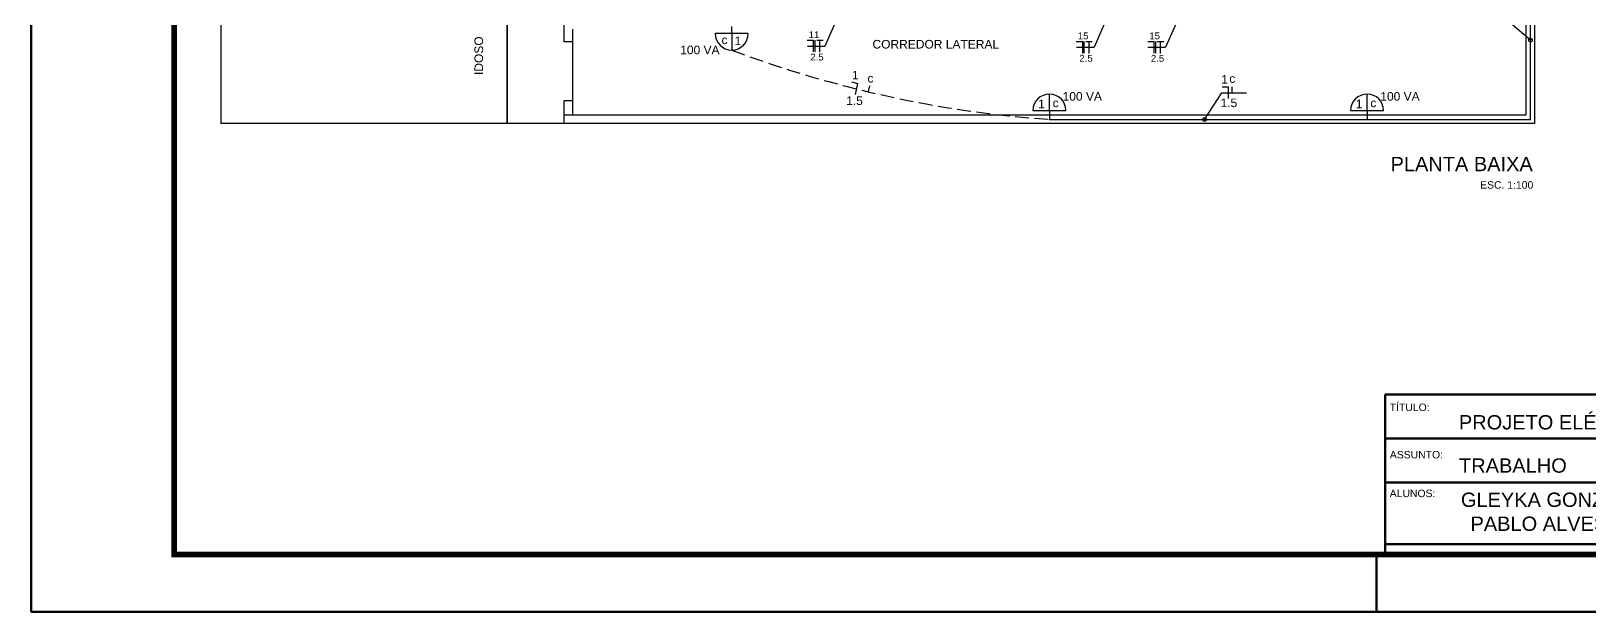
# Model space of a CAD drawing. Header units: millimetres. Extents: x 2676 to 2790, y 20 to 50.
# Drawn here: x 2747.75 to 2774.98, y 20.05 to 30.2 of the extents above; entities that cross this region are included whole.
import ezdxf

# ---------------------------------------------------------------- set-up
doc = ezdxf.new("R2010")
doc.units = ezdxf.units.MM
doc.linetypes.add('ACAD_ISO02W100', pattern=[15, 12, -3])
doc.layers.add('ARQ-FOLHA', color=7, linetype='Continuous', lineweight=50)
for name, color, linetype in [('BUILDING_ENVELOPE', 7, 'Continuous'), ('CIRCUITO 1', 3, 'Continuous'), ('TOMADAS', 250, 'Continuous')]:
    doc.layers.add(name, color=color, linetype=linetype)
doc.styles.add('arial', font='arial.ttf')
doc.styles.get("Standard").update_dxf_attribs({"font": 'arial.ttf', "height": 1.5})

# ---------------------------------------------------------------- blocks, each defined once
blk = doc.blocks.new('FOLHA A3')
at = {"layer": 'ARQ-FOLHA'}
for p, q in [((0, 0), (0, -297)), ((235, -297), (235, -287)), ((0, -297), (420, -297))]:
    blk.add_line(p, q, dxfattribs=at)
at = {"layer": 'ARQ-FOLHA', "const_width": 1}
blk.add_lwpolyline([(410, -10), (25, -10), (25, -287), (410, -287), (410, -10)], dxfattribs=at)

msp = doc.modelspace()

# ---------------------------------------------------------------- hatches: boundary and pattern name
at = {"layer": 'CIRCUITO 1'}
h = msp.add_hatch(dxfattribs=at)
h.set_pattern_fill('ANSI31', color=5, angle=270)
h.set_pattern_definition([(315, (2771.29647, 43.68674), (0.0883883, 0.0883883), [])])
h.paths.add_polyline_path([(2773.939, 30.079, 1), (2773.939, 30.014, 1)])
h = msp.add_hatch(dxfattribs=at)
h.set_pattern_fill('ANSI31', color=5, angle=270)
h.set_pattern_definition([(315, (2765.60522, 42.30035), (0.0883883, 0.0883883), [])])
h.paths.add_polyline_path([(2768.248, 28.693, 1), (2768.248, 28.628, 1)])

# ---------------------------------------------------------------- linework, layer by layer
for p, q in [((2751.062, 47.137), (2751.062, 28.587)), ((2756.062, 28.587), (2756.062, 47.137)), ((2757.062, 30.017), (2757.062, 32.887)), ((2756.062, 30.987), (2756.062, 28.587)), ((2757.212, 28.737), (2757.212, 30.237)), ((2757.212, 30.017), (2757.062, 30.017)), ((2757.062, 28.587), (2757.062, 28.987)), ((2757.212, 28.987), (2757.062, 28.987)), ((2773.862, 28.737), (2757.062, 28.737)), ((2757.062, 28.587), (2751.062, 28.587)), ((2756.062, 28.587), (2751.362, 28.587)), ((2774.012, 28.587), (2757.062, 28.587))]:
    msp.add_line(p, q)
at = {"layer": 'ARQ-FOLHA'}
for p, q in [((2788.599, 23.853), (2771.399, 23.853)), ((2771.399, 23.853), (2771.399, 21.054)), ((2788.599, 23.083), (2771.399, 23.083)), ((2788.599, 22.313), (2771.399, 22.313)), ((2788.599, 21.239), (2771.399, 21.239))]:
    msp.add_line(p, q, dxfattribs=at)
at = {"layer": 'BUILDING_ENVELOPE', "color": 7, "linetype": 'Continuous'}
for p, q in [((2774.012, 47.137), (2774.012, 28.587)), ((2773.862, 46.987), (2773.862, 28.737))]:
    msp.add_line(p, q, dxfattribs=at)
at = {"layer": 'CIRCUITO 1', "color": 15}
for p, q in [((2773.939, 30.047), (2773.402, 30.503)), ((2768.248, 28.66), (2768.548, 29.127)), ((2768.548, 29.127), (2768.979, 29.127))]:
    msp.add_line(p, q, dxfattribs=at)
at = {"layer": 'CIRCUITO 1', "color": 6}
msp.add_line((2759.987, 30.16), (2759.987, 30.283), dxfattribs=at)
at = {"layer": 'CIRCUITO 1', "color": 4}
for p, q in [((2760.274, 30.16), (2759.699, 30.16)), ((2759.987, 30.16), (2759.987, 29.873)), ((2765.537, 28.815), (2765.537, 29.102)), ((2771.087, 28.815), (2771.087, 29.102)), ((2765.249, 28.815), (2765.824, 28.815)), ((2770.799, 28.815), (2771.374, 28.815))]:
    msp.add_line(p, q, dxfattribs=at)
at = {"layer": 'CIRCUITO 1', "color": 7}
for p, q in [((2761.305, 30.043), (2761.418, 30.043)), ((2761.418, 29.842), (2761.418, 30.043)), ((2761.446, 29.842), (2761.446, 30.043)), ((2761.471, 30.044), (2761.585, 30.044)), ((2761.528, 29.836), (2761.528, 30.044)), ((2766.005, 30.022), (2766.119, 30.022)), ((2766.119, 29.82), (2766.119, 30.022)), ((2766.146, 29.82), (2766.146, 30.022)), ((2766.172, 30.022), (2766.286, 30.022)), ((2766.229, 29.814), (2766.229, 30.022)), ((2767.254, 30.022), (2767.368, 30.022)), ((2767.368, 29.82), (2767.368, 30.022)), ((2767.395, 29.82), (2767.395, 30.022)), ((2767.421, 30.022), (2767.534, 30.022)), ((2767.478, 29.814), (2767.478, 30.022)), ((2762.081, 29.314), (2762.192, 29.289)), ((2762.149, 29.093), (2762.192, 29.289)), ((2762.378, 29.146), (2762.4, 29.244)), ((2768.552, 29.227), (2768.666, 29.227)), ((2768.666, 29.026), (2768.666, 29.227)), ((2768.73, 29.127), (2768.73, 29.228))]:
    msp.add_line(p, q, dxfattribs=at)
at = {"layer": 'CIRCUITO 1', "color": 240, "linetype": 'Continuous', "ltscale": 0.02}
for p, q in [((2765.537, 28.815), (2765.537, 28.66)), ((2771.087, 28.815), (2771.087, 28.66))]:
    msp.add_line(p, q, dxfattribs=at)
msp.add_lwpolyline([(2765.537, 28.66), (2765.537, 28.66), (2773.939, 28.66), (2773.939, 31.779), (2773.939, 31.779)], dxfattribs=at)
at = {"layer": 'CIRCUITO 1', "color": 5}
for centre in [(2773.939, 30.047), (2768.248, 28.66)]:
    msp.add_circle(centre, 0.0325, dxfattribs=at)
at = {"layer": 'CIRCUITO 1', "color": 4}
for centre, start, end in [((2759.987, 30.16), 180, 0), ((2765.537, 28.815), 0, 180), ((2771.087, 28.815), 0, 180)]:
    msp.add_arc(centre, 0.288, start, end, dxfattribs=at)
at = {"layer": 'CIRCUITO 1', "color": 240, "linetype": 'ACAD_ISO02W100', "ltscale": 0.02}
msp.add_arc((2766.881, 48.124), 19.51, 249.3061, 266.0489, dxfattribs=at)
at = {"layer": 'TOMADAS', "color": 15}
for p, q in [((2761.794, 30.345), (2761.616, 29.943)), ((2766.495, 30.323), (2766.316, 29.921)), ((2767.744, 30.323), (2767.565, 29.921)), ((2761.308, 29.943), (2761.616, 29.943)), ((2766.008, 29.921), (2766.316, 29.921)), ((2767.257, 29.921), (2767.565, 29.921))]:
    msp.add_line(p, q, dxfattribs=at)

# ---------------------------------------------------------------- block references
at = {"layer": 'ARQ-FOLHA', "xscale": 0.1, "yscale": 0.1, "zscale": 0.1}
msp.add_blockref('FOLHA A3', (2747.749, 49.754), dxfattribs=at)

# ---------------------------------------------------------------- texts
at = {"color": 1}
for s, p in [('11', (2761.332, 30.081)), ('2.5', (2761.36, 29.69))]:
    msp.add_text(s, height=0.12, dxfattribs=at).set_placement(p)
at = {"color": 64}
for s, p in [('15', (2766.033, 30.06)), ('15', (2767.282, 30.06)), ('2.5', (2766.06, 29.668)), ('2.5', (2767.309, 29.668))]:
    msp.add_text(s, height=0.12, dxfattribs=at).set_placement(p)
msp.add_text('1.5', height=0.15).set_placement((2768.526, 28.875))
at = {"layer": 'ARQ-FOLHA'}
msp.add_text('IDOSO', height=0.15, rotation=90, dxfattribs=at).set_placement((2755.643, 29.436))
msp.add_text('CORREDOR LATERAL', height=0.15, dxfattribs=at).set_placement((2762.446, 29.899))
at = {"layer": 'ARQ-FOLHA', "style": 'arial'}
for s, height, p in [('PLANTA BAIXA', 0.25, (2771.496, 27.755)), ('ESC. 1:100', 0.13, (2773.061, 27.45)), ('TÍTULO:', 0.13, (2771.482, 23.563)), ('PROJETO ELÉTRICO  ', 0.25, (2772.69, 23.242)), ('ASSUNTO:', 0.13, (2771.484, 22.736)), ('TRABALHO', 0.25, (2772.692, 22.486)), ('ALUNOS:', 0.13, (2771.482, 22.059))]:
    msp.add_text(s, height=height, dxfattribs=at).set_placement(p)
at = {"layer": 'CIRCUITO 1', "color": 7}
for s, p in [('100 VA', (2759.087, 29.799)), ('1', (2762.089, 29.359)), ('c', (2762.358, 29.305)), ('1', (2768.538, 29.286)), ('c', (2768.68, 29.299)), ('100 VA', (2765.767, 28.988)), ('100 VA', (2771.317, 28.988)), ('1.5', (2761.986, 28.912))]:
    msp.add_text(s, height=0.15, dxfattribs=at).set_placement(p)
at = {"layer": 'CIRCUITO 1', "color": 4}
for s, p in [('c', (2759.809, 29.976)), ('1', (2760.036, 29.958)), ('1', (2765.339, 28.856)), ('c', (2765.594, 28.874)), ('1', (2770.889, 28.856)), ('c', (2771.144, 28.874))]:
    msp.add_text(s, height=0.15, dxfattribs=at).set_placement(p)
at = {"layer": 'TOMADAS', "color": 0, "lineweight": 20, "char_height": 0.25, "attachment_point": 1}
for s, insert, width in [('GLEYKA GONZAGA COSTA ROCHA', (2772.725, 22.138), 6.17555), ('PABLO ALVES DE SOUZA XAVIER', (2772.893, 21.719), 5.89766)]:
    msp.add_mtext(s, dxfattribs=dict(at, insert=insert, width=width))

doc.saveas('drawing.dxf')
